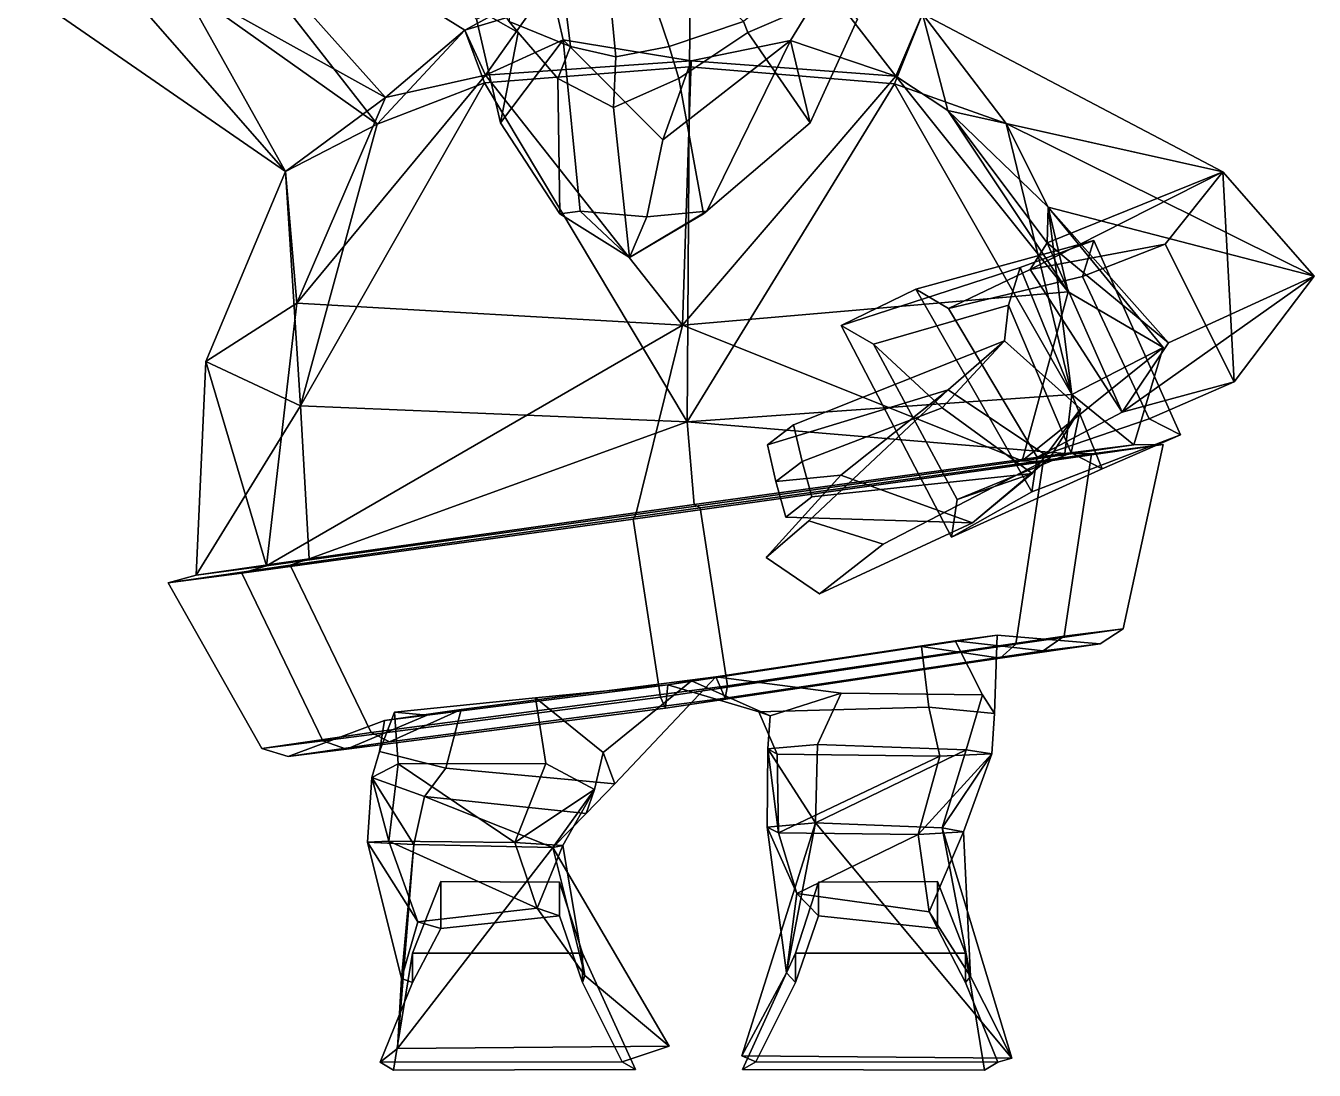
# Model space of a CAD drawing. Extents: x -251 to 174, y -153 to 348.
# Drawn here: x -188.1 to 173.6, y -153 to 140.1 of the extents above; entities that cross this region are included whole.
import ezdxf

# ---------------------------------------------------------------- set-up
doc = ezdxf.new("R2010")
doc.units = 0

msp = doc.modelspace()

# ---------------------------------------------------------------- linework, layer by layer
for points in [[(-89.472061, 112.4664, -41.217873), (-188.142914, 182.398254, 2.842585), (-152.708481, 193.38707, 26.073833)], [(-87.108925, 119.967316, 33.907375), (-64.87886, 138.861862, -21.617037), (-152.708481, 193.38707, 26.073833)], [(-87.108925, 119.967316, 33.907375), (-152.708481, 193.38707, 26.073833), (-144.688171, 151.888489, 56.458202)], [(-89.472061, 112.4664, -41.217873), (-152.708481, 193.38707, 26.073833), (-64.87886, 138.861862, -21.617037)], [(-115.228775, 99.149605, -1.764535), (-188.142914, 182.398254, 2.842585), (-89.472061, 112.4664, -41.217873)], [(-183.225784, 146.125473, 27.657612), (-188.142914, 182.398254, 2.842585), (-115.228775, 99.149605, -1.764535)], [(-64.401291, 159.958664, 66.738152), (-68.737663, 148.940704, 69.046944), (-49.853664, 138.15094, 88.069008), (-52.409637, 141.254669, 96.869667)], [(36.476738, 159.958664, 87.936134), (13.371485, 141.254669, 110.692566), (14.573924, 138.15094, 101.607483), (39.517067, 148.940704, 91.795021)], [(-1.534063, 157.888382, -25.7314), (-1.822662, 128.579041, -61.088802), (-59.351532, 124.044281, -55.469215), (-64.87886, 138.861862, -21.617037)], [(-1.534063, 157.888382, -25.7314), (-64.87886, 138.861862, -21.617037), (-40.920048, 151.909851, 10.519387), (-0.929868, 156.988342, -6.382339)], [(-1.534063, 157.888382, -25.7314), (63.657452, 143.408295, -23.351297), (55.809704, 123.796379, -55.656818), (-1.822662, 128.579041, -61.088802)], [(-183.225784, 146.125473, 27.657612), (-115.228775, 99.149605, -1.764535), (-144.688171, 151.888489, 56.458202)], [(-115.228775, 99.149605, -1.764535), (-87.108925, 119.967316, 33.907375), (-144.688171, 151.888489, 56.458202)], [(-49.853664, 138.15094, 88.069008), (-68.737663, 148.940704, 69.046944), (-61.57539, 141.897568, 38.257587), (-54.889816, 112.844452, 56.050571)], [(-64.87886, 138.861862, -21.617037), (-59.07159, 126.246033, 39.406235), (-40.920048, 151.909851, 10.519387)], [(-54.889816, 112.844452, 56.050571), (-61.57539, 141.897568, 38.257587), (-40.920048, 151.909851, 10.519387), (-37.278725, 136.121933, 35.767651)], [(-59.07159, 126.246033, 39.406235), (-37.278725, 136.121933, 35.767651), (-40.920048, 151.909851, 10.519387)], [(14.573924, 138.15094, 101.607483), (32.071438, 112.844452, 74.32415), (45.353172, 141.897568, 60.726986), (39.517067, 148.940704, 91.795021)], [(32.071438, 112.844452, 74.32415), (26.526325, 135.968964, 42.258026), (36.240299, 151.775574, 16.216881), (45.353172, 141.897568, 60.726986)], [(56.140179, 125.934425, 39.170391), (36.240299, 151.775574, 16.216881), (26.526325, 135.968964, 42.258026)], [(63.657452, 143.408295, -23.351297), (36.240299, 151.775574, 16.216881), (56.140179, 125.934425, 39.170391)], [(-36.294228, 143.277603, 119.664276), (-52.535263, 145.462173, 107.2976), (-52.409637, 141.254669, 96.869667), (-35.214642, 134.23909, 109.596237)], [(-10.555659, 143.277603, 125.072845), (-7.491586, 134.23909, 115.421814), (13.371485, 141.254669, 110.692566), (9.289283, 145.462173, 120.289078)], [(-38.783726, 125.285423, 110.916344), (-35.214642, 134.23909, 109.596237), (-52.409637, 141.254669, 96.869667), (-49.853664, 138.15094, 88.069008)], [(-23.567049, 143.075333, 123.044823), (-36.294228, 143.277603, 119.664276), (-35.214642, 134.23909, 109.596237), (-22.488911, 131.312531, 117.914124)], [(-23.567049, 143.075333, 123.044823), (-22.488911, 131.312531, 117.914124), (-7.491586, 134.23909, 115.421814), (-10.555659, 143.277603, 125.072845)], [(-4.755709, 125.285423, 118.066803), (14.573924, 138.15094, 101.607483), (13.371485, 141.254669, 110.692566), (-7.491586, 134.23909, 115.421814)], [(87.115936, 112.610779, -41.378227), (55.809704, 123.796379, -55.656818), (63.657452, 143.408295, -23.351297)], [(70.746117, 116.317085, 27.752127), (63.657452, 143.408295, -23.351297), (56.140179, 125.934425, 39.170391)], [(70.746117, 116.317085, 27.752127), (147.953568, 99.058075, 62.444485), (63.657452, 143.408295, -23.351297)], [(87.115936, 112.610779, -41.378227), (63.657452, 143.408295, -23.351297), (147.953568, 99.058075, 62.444485)], [(-89.472061, 112.4664, -41.217873), (-64.87886, 138.861862, -21.617037), (-59.351532, 124.044281, -55.469215)], [(-87.108925, 119.967316, 33.907375), (-59.07159, 126.246033, 39.406235), (-64.87886, 138.861862, -21.617037)], [(-38.160557, 87.276123, 92.272186), (-38.783726, 125.285423, 110.916344), (-49.853664, 138.15094, 88.069008), (-54.889816, 112.844452, 56.050571)], [(2.178037, 87.276123, 100.748726), (32.071438, 112.844452, 74.32415), (14.573924, 138.15094, 101.607483), (-4.755709, 125.285423, 118.066803)], [(-1.318071, 130.19043, 42.190147), (-37.278725, 136.121933, 35.767651), (-59.07159, 126.246033, 39.406235)], [(-38.160557, 87.276123, 92.272186), (-54.889816, 112.844452, 56.050571), (-37.278725, 136.121933, 35.767651), (-32.453815, 88.031708, 77.021751)], [(-23.086096, 117.097977, 120.756035), (-22.488911, 131.312531, 117.914124), (-35.214642, 134.23909, 109.596237), (-38.783726, 125.285423, 110.916344)], [(-32.453815, 88.031708, 77.021751), (-37.278725, 136.121933, 35.767651), (-9.301978, 108.099426, 55.159454), (-13.784786, 86.456039, 76.492477)], [(-9.301978, 108.099426, 55.159454), (-37.278725, 136.121933, 35.767651), (-1.318071, 130.19043, 42.190147)], [(-23.086096, 117.097977, 120.756035), (-4.755709, 125.285423, 118.066803), (-7.491586, 134.23909, 115.421814), (-22.488911, 131.312531, 117.914124)], [(3.09221, 88.031708, 84.491211), (-13.784786, 86.456039, 76.492477), (-9.301978, 108.099426, 55.159454), (26.526325, 135.968964, 42.258026)], [(-9.301978, 108.099426, 55.159454), (-1.318071, 130.19043, 42.190147), (26.526325, 135.968964, 42.258026)], [(-1.318071, 130.19043, 42.190147), (56.140179, 125.934425, 39.170391), (26.526325, 135.968964, 42.258026)], [(2.178037, 87.276123, 100.748726), (3.09221, 88.031708, 84.491211), (26.526325, 135.968964, 42.258026), (32.071438, 112.844452, 74.32415)], [(-2.470421, 28.894203, -99.987251), (-59.351532, 124.044281, -55.469215), (-1.822662, 128.579041, -61.088802)], [(-3.752356, 56.044327, 118.530815), (-1.318071, 130.19043, 42.190147), (-59.07159, 126.246033, 39.406235)], [(-3.752356, 56.044327, 118.530815), (56.140179, 125.934425, 39.170391), (-1.318071, 130.19043, 42.190147)], [(-2.470421, 28.894203, -99.987251), (-1.822662, 128.579041, -61.088802), (55.809704, 123.796379, -55.656818)], [(-3.752356, 56.044327, 118.530815), (-59.07159, 126.246033, 39.406235), (-112.077217, 62.209381, 84.525162)], [(-112.077217, 62.209381, 84.525162), (-59.07159, 126.246033, 39.406235), (-87.108925, 119.967316, 33.907375)], [(-111.000191, 33.409851, -66.97525), (-59.351532, 124.044281, -55.469215), (-2.470421, 28.894203, -99.987251)], [(-111.000191, 33.409851, -66.97525), (-89.472061, 112.4664, -41.217873), (-59.351532, 124.044281, -55.469215)], [(-18.652864, 75.027344, 99.658943), (-23.086096, 117.097977, 120.756035), (-38.783726, 125.285423, 110.916344), (-38.160557, 87.276123, 92.272186)], [(-18.652864, 75.027344, 99.658943), (2.178037, 87.276123, 100.748726), (-4.755709, 125.285423, 118.066803), (-23.086096, 117.097977, 120.756035)], [(-3.752356, 56.044327, 118.530815), (104.513168, 65.415115, 86.144264), (56.140179, 125.934425, 39.170391)], [(105.590202, 36.615582, -65.35614), (-2.470421, 28.894203, -99.987251), (55.809704, 123.796379, -55.656818)], [(105.590202, 36.615582, -65.35614), (55.809704, 123.796379, -55.656818), (87.115936, 112.610779, -41.378227)], [(104.513168, 65.415115, 86.144264), (70.746117, 116.317085, 27.752127), (56.140179, 125.934425, 39.170391)], [(-112.077217, 62.209381, 84.525162), (-87.108925, 119.967316, 33.907375), (-115.228775, 99.149605, -1.764535)], [(104.513168, 65.415115, 86.144264), (98.894005, 89.152138, -5.456166), (70.746117, 116.317085, 27.752127)], [(98.894005, 89.152138, -5.456166), (98.668747, 79.137634, 57.141586), (70.746117, 116.317085, 27.752127)], [(70.746117, 116.317085, 27.752127), (98.668747, 79.137634, 57.141586), (147.953568, 99.058075, 62.444485)], [(-111.000191, 33.409851, -66.97525), (-115.228775, 99.149605, -1.764535), (-89.472061, 112.4664, -41.217873)], [(105.590202, 36.615582, -65.35614), (87.115936, 112.610779, -41.378227), (98.894005, 89.152138, -5.456166)], [(87.115936, 112.610779, -41.378227), (147.953568, 99.058075, 62.444485), (173.608658, 69.820602, 43.040253)], [(98.894005, 89.152138, -5.456166), (87.115936, 112.610779, -41.378227), (173.608658, 69.820602, 43.040253)], [(-112.077217, 62.209381, 84.525162), (-115.228775, 99.149605, -1.764535), (-137.583954, 45.814957, 0.119447)], [(-137.583954, 45.814957, 0.119447), (-115.228775, 99.149605, -1.764535), (-111.000191, 33.409851, -66.97525)], [(93.8274, 71.690979, 71.330574), (147.953568, 99.058075, 62.444485), (98.668747, 79.137634, 57.141586)], [(93.8274, 71.690979, 71.330574), (131.711624, 78.742279, 108.806374), (147.953568, 99.058075, 62.444485)], [(151.171066, 40.17281, 109.622375), (147.953568, 99.058075, 62.444485), (131.711624, 78.742279, 108.806374)], [(151.171066, 40.17281, 109.622375), (173.608658, 69.820602, 43.040253), (147.953568, 99.058075, 62.444485)], [(-18.652864, 75.027344, 99.658943), (-38.160557, 87.276123, 92.272186), (-32.453815, 88.031708, 77.021751)], [(-18.652864, 75.027344, 99.658943), (-32.453815, 88.031708, 77.021751), (-13.784786, 86.456039, 76.492477)], [(-18.652864, 75.027344, 99.658943), (-13.784786, 86.456039, 76.492477), (3.09221, 88.031708, 84.491211)], [(-18.652864, 75.027344, 99.658943), (3.09221, 88.031708, 84.491211), (2.178037, 87.276123, 100.748726)], [(132.687286, 51.07317, 37.401943), (98.668747, 79.137634, 57.141586), (98.894005, 89.152138, -5.456166)], [(104.513168, 65.415115, 86.144264), (131.217224, 49.793465, 2.128851), (98.894005, 89.152138, -5.456166)], [(131.217224, 49.793465, 2.128851), (105.590202, 36.615582, -65.35614), (98.894005, 89.152138, -5.456166)], [(132.687286, 51.07317, 37.401943), (98.894005, 89.152138, -5.456166), (173.608658, 69.820602, 43.040253)], [(61.708755, 66.126396, 91.464966), (40.834377, 55.984051, 115.511665), (91.016937, 72.240334, 167.039902), (111.700005, 79.809097, 142.830017)], [(61.708755, 66.126396, 91.464966), (111.700005, 79.809097, 142.830017), (108.503769, 69.70723, 135.514603), (70.895935, 60.766552, 97.464264)], [(114.027954, 15.754182, 164.38739), (136.098206, 25.239225, 141.139252), (111.700005, 79.809097, 142.830017), (91.016937, 72.240334, 167.039902)], [(136.098206, 25.239225, 141.139252), (127.251572, 29.791424, 135.096298), (108.503769, 69.70723, 135.514603), (111.700005, 79.809097, 142.830017)], [(131.711624, 78.742279, 108.806374), (93.8274, 71.690979, 71.330574), (70.895935, 60.766552, 97.464264), (108.503769, 69.70723, 135.514603)], [(119.653503, 31.672462, 77.293724), (93.8274, 71.690979, 71.330574), (98.668747, 79.137634, 57.141586)], [(119.653503, 31.672462, 77.293724), (98.668747, 79.137634, 57.141586), (132.687286, 51.07317, 37.401943)], [(127.251572, 29.791424, 135.096298), (151.171066, 40.17281, 109.622375), (131.711624, 78.742279, 108.806374), (108.503769, 69.70723, 135.514603)], [(40.834377, 55.984051, 115.511665), (49.869125, 50.749458, 121.427261), (87.732735, 61.62077, 159.418472), (91.016937, 72.240334, 167.039902)], [(93.8274, 71.690979, 71.330574), (119.653503, 31.672462, 77.293724), (95.835457, 19.03507, 101.874092), (70.895935, 60.766552, 97.464264)], [(114.027954, 15.754182, 164.38739), (91.016937, 72.240334, 167.039902), (87.732735, 61.62077, 159.418472), (105.31881, 20.272276, 158.45433)], [(119.653503, 31.672462, 77.293724), (132.687286, 51.07317, 37.401943), (173.608658, 69.820602, 43.040253)], [(119.653503, 31.672462, 77.293724), (173.608658, 69.820602, 43.040253), (151.171066, 40.17281, 109.622375)], [(91.575363, 17.980511, 86.006454), (104.513168, 65.415115, 86.144264), (-3.752356, 56.044327, 118.530815)], [(94.298744, 9.260671, 96.208412), (71.731728, -3.417789, 118.89653), (40.834377, 55.984051, 115.511665), (61.708755, 66.126396, 91.464966)], [(94.298744, 9.260671, 96.208412), (61.708755, 66.126396, 91.464966), (70.895935, 60.766552, 97.464264), (95.835457, 19.03507, 101.874092)], [(91.575363, 17.980511, 86.006454), (131.217224, 49.793465, 2.128851), (104.513168, 65.415115, 86.144264)], [(-120.565163, -11.501058, 70.093056), (-112.077217, 62.209381, 84.525162), (-137.583954, 45.814957, 0.119447)], [(-120.565163, -11.501058, 70.093056), (-3.752356, 56.044327, 118.530815), (-112.077217, 62.209381, 84.525162)], [(69.173981, 32.89362, 117.676292), (86.604027, 51.677322, 141.970337), (87.732735, 61.62077, 159.418472), (49.869125, 50.749458, 121.427261)], [(108.000252, 32.62043, 148.257355), (105.31881, 20.272276, 158.45433), (87.732735, 61.62077, 159.418472), (86.604027, 51.677322, 141.970337)], [(-120.565163, -11.501058, 70.093056), (-16.846895, 2.895091, 108.900719), (-3.752356, 56.044327, 118.530815)], [(91.575363, 17.980511, 86.006454), (-3.752356, 56.044327, 118.530815), (-16.846895, 2.895091, 108.900719)], [(71.731728, -3.417789, 118.89653), (73.403496, 7.133104, 125.024071), (49.869125, 50.749458, 121.427261), (40.834377, 55.984051, 115.511665)], [(20.12302, 22.443489, 140.501923), (70.843063, 37.938442, 168.190353), (86.604027, 51.677322, 141.970337), (27.364523, 28.109285, 131.298981)], [(29.806362, 17.846556, 127.638908), (27.364523, 28.109285, 131.298981), (86.604027, 51.677322, 141.970337), (69.173981, 32.89362, 117.676292)], [(94.408226, 14.403182, 127.504051), (69.173981, 32.89362, 117.676292), (49.869125, 50.749458, 121.427261), (73.403496, 7.133104, 125.024071)], [(99.405289, 18.811224, 180.177048), (108.000252, 32.62043, 148.257355), (86.604027, 51.677322, 141.970337), (70.843063, 37.938442, 168.190353)], [(91.575363, 17.980511, 86.006454), (123.001122, 22.517321, 10.956317), (131.217224, 49.793465, 2.128851)], [(123.001122, 22.517321, 10.956317), (105.590202, 36.615582, -65.35614), (131.217224, 49.793465, 2.128851)], [(-120.565163, -11.501058, 70.093056), (-137.583954, 45.814957, 0.119447), (-140.293015, -14.073156, -8.794291)], [(-140.293015, -14.073156, -8.794291), (-137.583954, 45.814957, 0.119447), (-111.000191, 33.409851, -66.97525)], [(119.653503, 31.672462, 77.293724), (151.171066, 40.17281, 109.622375), (127.251572, 29.791424, 135.096298), (95.835457, 19.03507, 101.874092)], [(103.598198, 19.9998, -72.207092), (-2.470421, 28.894203, -99.987251), (105.590202, 36.615582, -65.35614)], [(19.716724, -9.15968, 197.150894), (31.727137, 1.137616, 211.835281), (70.843063, 37.938442, 168.190353), (40.703735, 13.954386, 151.75264)], [(22.455475, 12.173319, 136.777161), (40.703735, 13.954386, 151.75264), (70.843063, 37.938442, 168.190353), (20.12302, 22.443489, 140.501923)], [(52.615894, -5.438777, 209.705185), (99.405289, 18.811224, 180.177048), (70.843063, 37.938442, 168.190353), (31.727137, 1.137616, 211.835281)], [(123.001122, 22.517321, 10.956317), (103.598198, 19.9998, -72.207092), (105.590202, 36.615582, -65.35614)], [(-140.293015, -14.073156, -8.794291), (-111.000191, 33.409851, -66.97525), (-108.542328, -9.481754, -88.120483)], [(-108.542328, -9.481754, -88.120483), (-111.000191, 33.409851, -66.97525), (-2.470421, 28.894203, -99.987251)], [(32.556583, 7.910477, 124.473267), (29.806362, 17.846556, 127.638908), (69.173981, 32.89362, 117.676292), (94.408226, 14.403182, 127.504051)], [(94.408226, 14.403182, 127.504051), (73.403496, 7.133104, 125.024071), (105.31881, 20.272276, 158.45433), (108.000252, 32.62043, 148.257355)], [(77.690384, 0.628618, 153.08873), (94.408226, 14.403182, 127.504051), (108.000252, 32.62043, 148.257355), (99.405289, 18.811224, 180.177048)], [(94.298744, 9.260671, 96.208412), (95.835457, 19.03507, 101.874092), (127.251572, 29.791424, 135.096298), (136.098206, 25.239225, 141.139252)], [(-108.542328, -9.481754, -88.120483), (-2.470421, 28.894203, -99.987251), (-0.468538, 5.698671, -110.992409)], [(103.598198, 19.9998, -72.207092), (-0.468538, 5.698671, -110.992409), (-2.470421, 28.894203, -99.987251)], [(22.455475, 12.173319, 136.777161), (20.12302, 22.443489, 140.501923), (27.364523, 28.109285, 131.298981), (29.806362, 17.846556, 127.638908)], [(94.298744, 9.260671, 96.208412), (136.098206, 25.239225, 141.139252), (114.027954, 15.754182, 164.38739), (71.731728, -3.417789, 118.89653)], [(97.482246, 17.692036, 95.117462), (89.860107, -33.489223, 94.66404), (119.995316, -29.112789, 10.851755), (131.162186, 22.561087, 11.571082)], [(131.162186, 22.561087, 11.571082), (123.001122, 22.517321, 10.956317), (91.575363, 17.980511, 86.006454), (97.482246, 17.692036, 95.117462)], [(119.995316, -29.112789, 10.851755), (103.445908, -31.207428, -84.117264), (111.068054, 19.973839, -83.663841), (131.162186, 22.561087, 11.571082)], [(111.068054, 19.973839, -83.663841), (103.598198, 19.9998, -72.207092), (123.001122, 22.517321, 10.956317), (131.162186, 22.561087, 11.571082)], [(111.068054, 19.973839, -83.663841), (1.234148, 4.827949, -126.963028), (-0.468538, 5.698671, -110.992409), (103.598198, 19.9998, -72.207092)], [(103.445908, -31.207428, -84.117264), (8.911395, -45.122398, -126.267693), (1.234148, 4.827949, -126.963028), (111.068054, 19.973839, -83.663841)], [(34.690731, -19.349325, 204.064117), (77.690384, 0.628618, 153.08873), (99.405289, 18.811224, 180.177048), (52.615894, -5.438777, 209.705185)], [(71.731728, -3.417789, 118.89653), (114.027954, 15.754182, 164.38739), (105.31881, 20.272276, 158.45433), (73.403496, 7.133104, 125.024071)], [(-17.641094, 1.656933, 121.542648), (97.482246, 17.692036, 95.117462), (91.575363, 17.980511, 86.006454), (-16.846895, 2.895091, 108.900719)], [(-9.972867, -48.294102, 122.238319), (89.860107, -33.489223, 94.66404), (97.482246, 17.692036, 95.117462), (-17.641094, 1.656933, 121.542648)], [(25.283796, 2.227398, 133.697235), (22.455475, 12.173319, 136.777161), (29.806362, 17.846556, 127.638908), (32.556583, 7.910477, 124.473267)], [(34.690731, -19.349325, 204.064117), (19.716724, -9.15968, 197.150894), (40.703735, 13.954386, 151.75264), (77.690384, 0.628618, 153.08873)], [(25.283796, 2.227398, 133.697235), (77.690384, 0.628618, 153.08873), (40.703735, 13.954386, 151.75264), (22.455475, 12.173319, 136.777161)], [(25.283796, 2.227398, 133.697235), (32.556583, 7.910477, 124.473267), (94.408226, 14.403182, 127.504051), (77.690384, 0.628618, 153.08873)], [(-113.867973, -11.28595, -100.537071), (-108.542328, -9.481754, -88.120483), (-0.468538, 5.698671, -110.992409), (1.234148, 4.827949, -126.963028)], [(-91.178329, -58.254726, -98.716698), (-113.867973, -11.28595, -100.537071), (1.234148, 4.827949, -126.963028), (8.911395, -45.122398, -126.267693)], [(-17.641094, 1.656933, 121.542648), (-16.846895, 2.895091, 108.900719), (-120.565163, -11.501058, 70.093056), (-127.453773, -13.567753, 78.244232)], [(-9.972867, -48.294102, 122.238319), (-17.641094, 1.656933, 121.542648), (-127.453773, -13.567753, 78.244232), (-104.764137, -60.536522, 80.064606)], [(34.690731, -19.349325, 204.064117), (52.615894, -5.438777, 209.705185), (31.727137, 1.137616, 211.835281), (19.716724, -9.15968, 197.150894)], [(-113.867973, -11.28595, -100.537071), (-148.126312, -16.252155, -9.379319), (-140.293015, -14.073156, -8.794291), (-108.542328, -9.481754, -88.120483)], [(-121.891937, -62.728306, -7.293047), (-148.126312, -16.252155, -9.379319), (-113.867973, -11.28595, -100.537071), (-91.178329, -58.254726, -98.716698)], [(-148.126312, -16.252155, -9.379319), (-127.453773, -13.567753, 78.244232), (-120.565163, -11.501058, 70.093056), (-140.293015, -14.073156, -8.794291)], [(-127.453773, -13.567753, 78.244232), (-148.126312, -16.252155, -9.379319), (-121.891937, -62.728306, -7.293047), (-104.764137, -60.536522, 80.064606)], [(72.837456, -32.472599, -56.93412), (80.473648, -47.673782, -34.190552), (40.786736, -47.163483, -64.389107), (5.587192, -42.587311, -88.657211)], [(97.471581, -35.37159, -72.537941), (72.837456, -32.472599, -56.93412), (5.587192, -42.587311, -88.657211), (8.199929, -48.593082, -110.259941)], [(103.445908, -31.207428, -84.117264), (97.471581, -35.37159, -72.537941), (8.199929, -48.593082, -110.259941), (8.911395, -45.122398, -126.267693)], [(63.337234, -34.068203, 68.083359), (65.434349, -51.122959, 48.887218), (83.819397, -52.933357, 10.568257), (84.634483, -30.973829, 8.192008)], [(85.448753, -37.390877, 85.675598), (63.337234, -34.068203, 68.083359), (84.634483, -30.973829, 8.192008), (113.538406, -33.317688, 10.375209)], [(84.634483, -30.973829, 8.192008), (83.819397, -52.933357, 10.568257), (80.473648, -47.673782, -34.190552), (72.837456, -32.472599, -56.93412)], [(113.538406, -33.317688, 10.375209), (84.634483, -30.973829, 8.192008), (72.837456, -32.472599, -56.93412), (97.471581, -35.37159, -72.537941)], [(89.860107, -33.489223, 94.66404), (85.448753, -37.390877, 85.675598), (113.538406, -33.317688, 10.375209), (119.995316, -29.112789, 10.851755)], [(119.995316, -29.112789, 10.851755), (113.538406, -33.317688, 10.375209), (97.471581, -35.37159, -72.537941), (103.445908, -31.207428, -84.117264)], [(-9.972867, -48.294102, 122.238319), (-8.511806, -51.399891, 109.656891), (85.448753, -37.390877, 85.675598), (89.860107, -33.489223, 94.66404)], [(-8.511806, -51.399891, 109.656891), (-7.830977, -44.840961, 87.918167), (63.337234, -34.068203, 68.083359), (85.448753, -37.390877, 85.675598)], [(-7.830977, -44.840961, 87.918167), (17.649359, -52.469902, 63.422855), (65.434349, -51.122959, 48.887218), (63.337234, -34.068203, 68.083359)], [(-86.026131, -60.872604, -86.302742), (8.199929, -48.593082, -110.259941), (5.587192, -42.587311, -88.657211), (-65.94371, -51.759274, -67.344574)], [(-65.94371, -51.759274, -67.344574), (5.587192, -42.587311, -88.657211), (-22.723316, -72.664558, -60.688274), (-70.169388, -68.232155, -47.275463)], [(5.587192, -42.587311, -88.657211), (-1.25368, -43.736267, 1.364727), (-26.070076, -63.866508, 4.965541), (-22.723316, -72.664558, -60.688274)], [(20.813707, -53.535988, -0.713686), (-1.25368, -43.736267, 1.364727), (5.587192, -42.587311, -88.657211), (40.786736, -47.163483, -64.389107)], [(-8.511806, -51.399891, 109.656891), (-98.048958, -62.891891, 71.910797), (-75.443932, -53.354877, 57.672897), (-7.830977, -44.840961, 87.918167)], [(-91.178329, -58.254726, -98.716698), (8.911395, -45.122398, -126.267693), (8.199929, -48.593082, -110.259941), (-86.026131, -60.872604, -86.302742)], [(-7.830977, -44.840961, 87.918167), (-75.443932, -53.354877, 57.672897), (-84.639809, -52.540646, 33.372746), (-44.985493, -48.523769, 63.385895)], [(-1.25368, -43.736267, 1.364727), (-7.830977, -44.840961, 87.918167), (-44.985493, -48.523769, 63.385895), (-26.070076, -63.866508, 4.965541)], [(20.813707, -53.535988, -0.713686), (17.649359, -52.469902, 63.422855), (-7.830977, -44.840961, 87.918167), (-1.25368, -43.736267, 1.364727)], [(-9.972867, -48.294102, 122.238319), (-104.764137, -60.536522, 80.064606), (-98.048958, -62.891891, 71.910797), (-8.511806, -51.399891, 109.656891)], [(-42.158695, -66.920441, 31.663977), (-44.985493, -48.523769, 63.385895), (-84.639809, -52.540646, 33.372746), (-83.57251, -67.068817, 12.502698)], [(-42.158695, -66.920441, 31.663977), (-28.436308, -74.246666, 7.823354), (-26.070076, -63.866508, 4.965541), (-44.985493, -48.523769, 63.385895)], [(20.155506, -62.798183, -3.812288), (20.813707, -53.535988, -0.713686), (40.786736, -47.163483, -64.389107), (34.181328, -61.622143, -30.07913)], [(75.860306, -63.095921, -11.533295), (34.181328, -61.622143, -30.07913), (40.786736, -47.163483, -64.389107), (80.473648, -47.673782, -34.190552)], [(83.065994, -64.247124, 9.101431), (75.860306, -63.095921, -11.533295), (80.473648, -47.673782, -34.190552), (83.819397, -52.933357, 10.568257)], [(-114.440727, -65.000374, -6.726296), (-86.026131, -60.872604, -86.302742), (-65.94371, -51.759274, -67.344574), (-87.448936, -54.888584, -4.716567)], [(-98.048958, -62.891891, 71.910797), (-114.440727, -65.000374, -6.726296), (-87.448936, -54.888584, -4.716567), (-75.443932, -53.354877, 57.672897)], [(-83.57251, -67.068817, 12.502698), (-84.639809, -52.540646, 33.372746), (-88.808174, -63.567207, -6.991624), (-90.958275, -70.911278, -6.534587)], [(-87.448936, -54.888584, -4.716567), (-65.94371, -51.759274, -67.344574), (-70.169388, -68.232155, -47.275463), (-88.808174, -63.567207, -6.991624)], [(-75.443932, -53.354877, 57.672897), (-87.448936, -54.888584, -4.716567), (-88.808174, -63.567207, -6.991624), (-84.639809, -52.540646, 33.372746)], [(22.804796, -64.296333, 24.673273), (68.465561, -64.834152, 24.055769), (65.434349, -51.122959, 48.887218), (17.649359, -52.469902, 63.422855)], [(22.804796, -64.296333, 24.673273), (17.649359, -52.469902, 63.422855), (20.813707, -53.535988, -0.713686), (20.155506, -62.798183, -3.812288)], [(68.465561, -64.834152, 24.055769), (83.065994, -64.247124, 9.101431), (83.819397, -52.933357, 10.568257), (65.434349, -51.122959, 48.887218)], [(-121.891937, -62.728306, -7.293047), (-91.178329, -58.254726, -98.716698), (-86.026131, -60.872604, -86.302742), (-114.440727, -65.000374, -6.726296)], [(-104.764137, -60.536522, 80.064606), (-121.891937, -62.728306, -7.293047), (-114.440727, -65.000374, -6.726296), (-98.048958, -62.891891, 71.910797)], [(-90.958275, -70.911278, -6.534587), (-88.808174, -63.567207, -6.991624), (-70.169388, -68.232155, -47.275463), (-76.194649, -76.219543, -21.648624)], [(-28.436308, -74.246666, 7.823354), (-30.80813, -80.998489, -20.876516), (-22.723316, -72.664558, -60.688274), (-26.070076, -63.866508, 4.965541)], [(23.150776, -86.410942, 37.660877), (20.155506, -62.798183, -3.812288), (20.023178, -84.814247, 11.425167)], [(20.023178, -84.814247, 11.425167), (20.155506, -62.798183, -3.812288), (33.580589, -83.558075, -12.489627)], [(33.580589, -83.558075, -12.489627), (20.155506, -62.798183, -3.812288), (34.181328, -61.622143, -30.07913)], [(23.150776, -86.410942, 37.660877), (22.804796, -64.296333, 24.673273), (20.155506, -62.798183, -3.812288)], [(23.150776, -86.410942, 37.660877), (68.465561, -64.834152, 24.055769), (22.804796, -64.296333, 24.673273)], [(23.150776, -86.410942, 37.660877), (62.410591, -86.822739, 36.566544), (68.465561, -64.834152, 24.055769)], [(33.580589, -83.558075, -12.489627), (34.181328, -61.622143, -30.07913), (75.860306, -63.095921, -11.533295)], [(69.189972, -84.968376, 3.968711), (33.580589, -83.558075, -12.489627), (75.860306, -63.095921, -11.533295)], [(62.410591, -86.822739, 36.566544), (83.065994, -64.247124, 9.101431), (68.465561, -64.834152, 24.055769)], [(62.410591, -86.822739, 36.566544), (75.139427, -86.155609, 22.735647), (83.065994, -64.247124, 9.101431)], [(69.189972, -84.968376, 3.968711), (75.860306, -63.095921, -11.533295), (83.065994, -64.247124, 9.101431)], [(75.139427, -86.155609, 22.735647), (69.189972, -84.968376, 3.968711), (83.065994, -64.247124, 9.101431)], [(-86.164497, -88.744904, 32.455288), (-83.57251, -67.068817, 12.502698), (-90.958275, -70.911278, -6.534587)], [(-50.79528, -89.085762, 49.451107), (-83.57251, -67.068817, 12.502698), (-86.164497, -88.744904, 32.455288)], [(-50.79528, -89.085762, 49.451107), (-42.158695, -66.920441, 31.663977), (-83.57251, -67.068817, 12.502698)], [(-76.194649, -76.219543, -21.648624), (-70.169388, -68.232155, -47.275463), (-22.723316, -72.664558, -60.688274), (-30.80813, -80.998489, -20.876516)], [(-50.79528, -89.085762, 49.451107), (-28.436308, -74.246666, 7.823354), (-42.158695, -66.920441, 31.663977)], [(-86.164497, -88.744904, 32.455288), (-90.958275, -70.911278, -6.534587), (-92.206985, -89.053787, 15.01725)], [(-92.206985, -89.053787, 15.01725), (-90.958275, -70.911278, -6.534587), (-79.22554, -89.694672, 0.835467)], [(-79.22554, -89.694672, 0.835467), (-90.958275, -70.911278, -6.534587), (-76.194649, -76.219543, -21.648624)], [(-50.79528, -89.085762, 49.451107), (-37.381084, -89.932144, 27.50675), (-28.436308, -74.246666, 7.823354)], [(-40.119961, -90.546951, 0.80523), (-30.80813, -80.998489, -20.876516), (-28.436308, -74.246666, 7.823354)], [(-37.381084, -89.932144, 27.50675), (-40.119961, -90.546951, 0.80523), (-28.436308, -74.246666, 7.823354)], [(-79.22554, -89.694672, 0.835467), (-76.194649, -76.219543, -21.648624), (-40.119961, -90.546951, 0.80523)], [(-40.119961, -90.546951, 0.80523), (-76.194649, -76.219543, -21.648624), (-30.80813, -80.998489, -20.876516)], [(12.919908, -148.981598, -43.526638), (25.454693, -125.640152, -10.033997), (33.580589, -83.558075, -12.489627)], [(12.919908, -148.981598, -43.526638), (33.580589, -83.558075, -12.489627), (88.748039, -149.659943, -29.12031)], [(25.454693, -125.640152, -10.033997), (20.023178, -84.814247, 11.425167), (33.580589, -83.558075, -12.489627)], [(28.375584, -103.45488, 20.017025), (23.150776, -86.410942, 37.660877), (20.023178, -84.814247, 11.425167)], [(25.454693, -125.640152, -10.033997), (28.375584, -103.45488, 20.017025), (20.023178, -84.814247, 11.425167)], [(28.375584, -103.45488, 20.017025), (62.410591, -86.822739, 36.566544), (23.150776, -86.410942, 37.660877)], [(88.748039, -149.659943, -29.12031), (33.580589, -83.558075, -12.489627), (69.189972, -84.968376, 3.968711)], [(65.543594, -108.587929, 15.667515), (75.139427, -86.155609, 22.735647), (62.410591, -86.822739, 36.566544)], [(77.084061, -126.696388, -1.583491), (75.139427, -86.155609, 22.735647), (65.543594, -108.587929, 15.667515)], [(88.748039, -149.659943, -29.12031), (69.189972, -84.968376, 3.968711), (77.084061, -126.696388, -1.583491)], [(77.084061, -126.696388, -1.583491), (69.189972, -84.968376, 3.968711), (75.139427, -86.155609, 22.735647)], [(-78.034889, -111.393387, 10.836402), (-86.164497, -88.744904, 32.455288), (-92.206985, -89.053787, 15.01725)], [(-82.637505, -127.284683, -11.102397), (-78.034889, -111.393387, 10.836402), (-92.206985, -89.053787, 15.01725)], [(-82.637505, -127.284683, -11.102397), (-92.206985, -89.053787, 15.01725), (-79.22554, -89.694672, 0.835467)], [(-44.59309, -107.524086, 27.746689), (-50.79528, -89.085762, 49.451107), (-86.164497, -88.744904, 32.455288)], [(-78.034889, -111.393387, 10.836402), (-44.59309, -107.524086, 27.746689), (-86.164497, -88.744904, 32.455288)], [(-83.793877, -146.908447, -43.236217), (-82.637505, -127.284683, -11.102397), (-79.22554, -89.694672, 0.835467)], [(-83.793877, -146.908447, -43.236217), (-79.22554, -89.694672, 0.835467), (-40.119961, -90.546951, 0.80523)], [(-44.59309, -107.524086, 27.746689), (-37.381084, -89.932144, 27.50675), (-50.79528, -89.085762, 49.451107)], [(-31.187723, -126.413628, -1.835218), (-37.381084, -89.932144, 27.50675), (-44.59309, -107.524086, 27.746689)], [(-31.187723, -126.413628, -1.835218), (-40.119961, -90.546951, 0.80523), (-37.381084, -89.932144, 27.50675)], [(65.543594, -108.587929, 15.667515), (62.410591, -86.822739, 36.566544), (28.375584, -103.45488, 20.017025)], [(-7.540566, -146.285507, -31.587467), (-83.793877, -146.908447, -43.236217), (-40.119961, -90.546951, 0.80523)], [(-7.540566, -146.285507, -31.587467), (-40.119961, -90.546951, 0.80523), (-31.187723, -126.413628, -1.835218)], [(-31.859863, -120.17775, 103.875999), (-38.251442, -100.195976, 88.878761), (-71.645638, -100.014885, 88.878761), (-79.578072, -120.17775, 103.875999)], [(-79.578072, -120.17775, 103.875999), (-71.645638, -100.014885, 88.878761), (-71.645638, -113.229439, 36.38842), (-79.578072, -128.370834, 44.261974)], [(-38.251442, -100.195976, 88.878761), (-38.251442, -109.713181, 36.38842), (-71.645638, -113.229439, 36.38842), (-71.645638, -100.014885, 88.878761)], [(-31.859863, -120.17775, 103.875999), (-31.859863, -128.370834, 44.261974), (-38.251442, -109.713181, 36.38842), (-38.251442, -100.195976, 88.878761)], [(28.013247, -120.17775, 103.875999), (75.731461, -120.17775, 103.875999), (67.799019, -100.014885, 88.878761), (34.404827, -100.195976, 88.878761)], [(28.013247, -120.17775, 103.875999), (34.404827, -100.195976, 88.878761), (34.404827, -109.713181, 36.38842), (28.013247, -128.370834, 44.261974)], [(34.404827, -100.195976, 88.878761), (67.799019, -100.014885, 88.878761), (67.799019, -113.229439, 36.38842), (34.404827, -109.713181, 36.38842)], [(75.731461, -120.17775, 103.875999), (75.731461, -128.370834, 44.261974), (67.799019, -113.229439, 36.38842), (67.799019, -100.014885, 88.878761)], [(25.454693, -125.640152, -10.033997), (28.013247, -128.370834, 44.261974), (34.404827, -109.713181, 36.38842), (28.375584, -103.45488, 20.017025)], [(28.375584, -103.45488, 20.017025), (34.404827, -109.713181, 36.38842), (67.799019, -113.229439, 36.38842), (65.543594, -108.587929, 15.667515)], [(-44.59309, -107.524086, 27.746689), (-78.034889, -111.393387, 10.836402), (-71.645638, -113.229439, 36.38842), (-38.251442, -109.713181, 36.38842)], [(-31.187723, -126.413628, -1.835218), (-44.59309, -107.524086, 27.746689), (-38.251442, -109.713181, 36.38842), (-31.859863, -128.370834, 44.261974)], [(-82.637505, -127.284683, -11.102397), (-79.578072, -128.370834, 44.261974), (-71.645638, -113.229439, 36.38842), (-78.034889, -111.393387, 10.836402)], [(77.084061, -126.696388, -1.583491), (65.543594, -108.587929, 15.667515), (67.799019, -113.229439, 36.38842), (75.731461, -128.370834, 44.261974)], [(-84.919365, -153.000122, 103.875999), (-79.578072, -120.17775, 103.875999), (-79.578072, -128.370834, 44.261974), (-88.668671, -150.746216, 36.763359)], [(-16.911833, -152.819016, 103.875999), (-31.859863, -120.17775, 103.875999), (-79.578072, -120.17775, 103.875999), (-84.919365, -153.000122, 103.875999)], [(-16.911833, -152.819016, 103.875999), (-20.661142, -150.642715, 33.014042), (-31.859863, -128.370834, 44.261974), (-31.859863, -120.17775, 103.875999)], [(13.065218, -152.819016, 103.875999), (81.072754, -153.000122, 103.875999), (75.731461, -120.17775, 103.875999), (28.013247, -120.17775, 103.875999)], [(13.065218, -152.819016, 103.875999), (28.013247, -120.17775, 103.875999), (28.013247, -128.370834, 44.261974), (16.814528, -150.642715, 33.014042)], [(81.072754, -153.000122, 103.875999), (84.822052, -150.746216, 36.763359), (75.731461, -128.370834, 44.261974), (75.731461, -120.17775, 103.875999)], [(-7.540566, -146.285507, -31.587467), (-31.187723, -126.413628, -1.835218), (-31.859863, -128.370834, 44.261974), (-20.661142, -150.642715, 33.014042)], [(12.919908, -148.981598, -43.526638), (16.814528, -150.642715, 33.014042), (28.013247, -128.370834, 44.261974), (25.454693, -125.640152, -10.033997)], [(-83.793877, -146.908447, -43.236217), (-88.668671, -150.746216, 36.763359), (-79.578072, -128.370834, 44.261974), (-82.637505, -127.284683, -11.102397)], [(88.748039, -149.659943, -29.12031), (77.084061, -126.696388, -1.583491), (75.731461, -128.370834, 44.261974), (84.822052, -150.746216, 36.763359)], [(-83.793877, -146.908447, -43.236217), (-7.540566, -146.285507, -31.587467), (-20.661142, -150.642715, 33.014042), (-88.668671, -150.746216, 36.763359)], [(-84.919365, -153.000122, 103.875999), (-88.668671, -150.746216, 36.763359), (-20.661142, -150.642715, 33.014042), (-16.911833, -152.819016, 103.875999)], [(88.748039, -149.659943, -29.12031), (84.822052, -150.746216, 36.763359), (16.814528, -150.642715, 33.014042), (12.919908, -148.981598, -43.526638)], [(81.072754, -153.000122, 103.875999), (13.065218, -152.819016, 103.875999), (16.814528, -150.642715, 33.014042), (84.822052, -150.746216, 36.763359)]]:
    msp.add_3dface(points)

doc.saveas('drawing.dxf')
